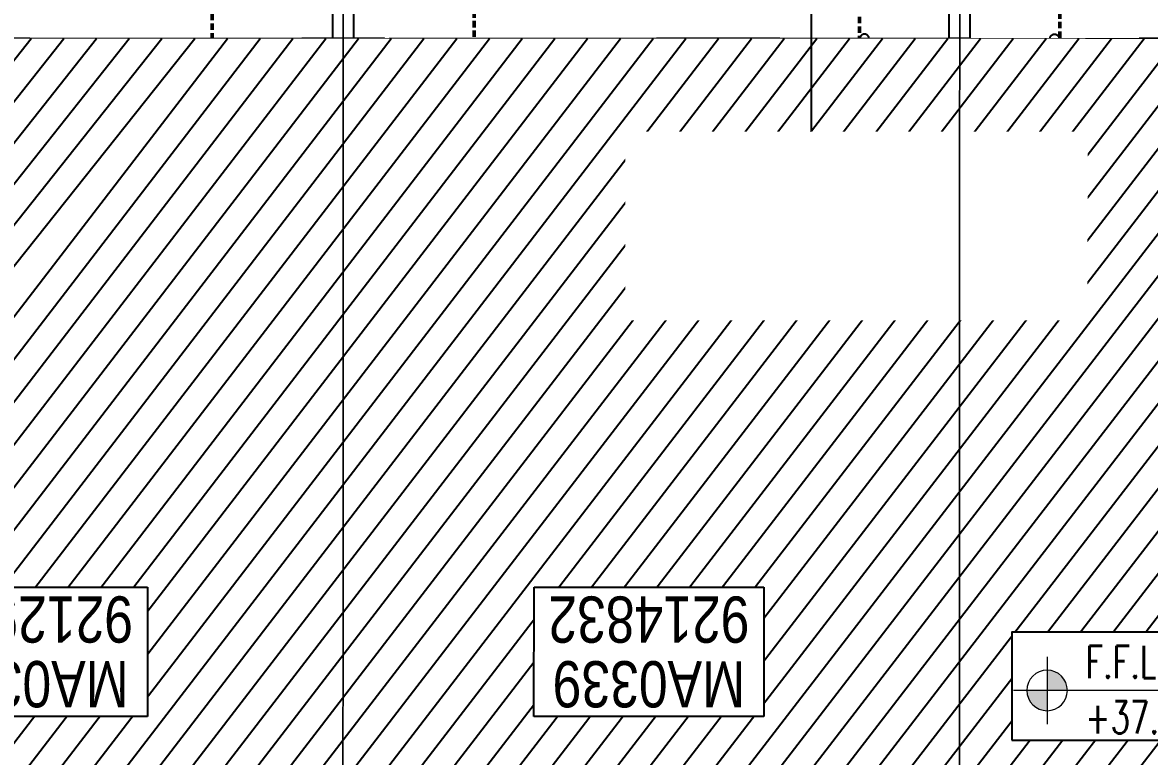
# Model space of a CAD drawing. Header units: centimetres. Extents: x -6122352 to 7132207, y -1694241 to 1947892.
# Drawn here: x 219305 to 230274, y -96977 to -89833 of the extents above; entities that cross this region are included whole.
import ezdxf
from ezdxf.xclip import XClip

# ---------------------------------------------------------------- set-up
doc = ezdxf.new("R2010")
doc.units = ezdxf.units.CM
doc.header["$MEASUREMENT"] = 0
doc.header["$XCLIPFRAME"] = 2
for name, pattern in [('DASHED2', [0.375, 0.25, -0.125]), ('XR-AR-MID-SETTING OUT FOR MASTER$0$23585-XR-AR-MID-GROUND FLOOR$0$23261-XR-AR-SI-GF$0$HIDDEN', [0.375, 0.25, -0.125]), ('XR-AR-MID-SETTING OUT FOR MASTER$0$23585-XR-AR-MID-GROUND FLOOR$0$945-4P-1-101-GROUND FLOOR PLAN$0$XR-MIDDLE-GROUND FLOOR PLAN$0$HIDDEN', [9.524999999999999, 6.35, -3.175]), ('XR-AR-MID-SETTING OUT FOR MASTER$0$23585-XR-AR-MID-GROUND FLOOR$0$945-4P-1-101-GROUND FLOOR PLAN$0$XR-MIDDLE-GROUND FLOOR PLAN$0$HIDDEN2', [0.1875, 0.125, -0.0625])]:
    doc.linetypes.add(name, pattern=pattern)
for name, color, linetype in [('00-MI-DIM', 7, 'Continuous'), ('@MI-REF LAYER', 7, 'Continuous'), ('B_TH_6', 7, 'Continuous'), ('XR-AR-MID-SETTING OUT FOR MASTER$0$23585-XR-AR-MID-GROUND FLOOR$0$A-Flor-Strs', 1, 'Continuous'), ('XR-AR-MID-SETTING OUT FOR MASTER$0$23585-XR-AR-MID-GROUND FLOOR$0$GS-HATCH-FLOOR TILE', 251, 'Continuous'), ('Xref group 33-41$0$S-LEVELS', 2, 'Continuous'), ('Xref group 33-41$0$TYPICAL NEW PROFILE', 3, 'Continuous')]:
    doc.layers.add(name, color=color, linetype=linetype)
doc.layers.add('08-Compound Wall-4', color=7, linetype='Continuous', lineweight=25, true_color=0xff4405)
for name, color, linetype, lineweight in [('23585-XR-AR-DAMAC PLOT LIMITS$0$1-Mid units', 41, 'Continuous', 5), ('@ Foundations', 4, 'DASHED2', 50), ('A-ANNO-TEXT', 3, 'Continuous', 25), ('XR-AR-MID-SETTING OUT FOR MASTER$0$23585-XR-AR-MID-GROUND FLOOR$0$$A-GLAZ-WNDO', 232, 'Continuous', 9), ('XR-AR-MID-SETTING OUT FOR MASTER$0$23585-XR-AR-MID-GROUND FLOOR$0$$A-WALL', 1, 'Continuous', 5), ('XR-AR-MID-SETTING OUT FOR MASTER$0$23585-XR-AR-MID-GROUND FLOOR$0$A-DOOR', 31, 'Continuous', 5), ('XR-AR-MID-SETTING OUT FOR MASTER$0$23585-XR-AR-MID-GROUND FLOOR$0$A-DOOR-FULL', 1, 'Continuous', 9), ('XR-AR-MID-SETTING OUT FOR MASTER$0$23585-XR-AR-MID-GROUND FLOOR$0$A-EQUP-KITN-PLAN', 202, 'Continuous', 9), ('XR-AR-MID-SETTING OUT FOR MASTER$0$23585-XR-AR-MID-GROUND FLOOR$0$A-FLOR-OVHD', 9, 'XR-AR-MID-SETTING OUT FOR MASTER$0$23585-XR-AR-MID-GROUND FLOOR$0$23261-XR-AR-SI-GF$0$HIDDEN', 15), ('XR-AR-MID-SETTING OUT FOR MASTER$0$23585-XR-AR-MID-GROUND FLOOR$0$A-FLOR-PATT', 8, 'Continuous', 5), ('XR-AR-MID-SETTING OUT FOR MASTER$0$23585-XR-AR-MID-GROUND FLOOR$0$A-GLAZ-SILL', 8, 'Continuous', 5), ('XR-AR-MID-SETTING OUT FOR MASTER$0$23585-XR-AR-MID-GROUND FLOOR$0$A-GLAZ-WNDO', 232, 'Continuous', 9), ('XR-AR-MID-SETTING OUT FOR MASTER$0$23585-XR-AR-MID-GROUND FLOOR$0$A-WALL', 7, 'Continuous', 30), ('XR-AR-MID-SETTING OUT FOR MASTER$0$23585-XR-AR-MID-GROUND FLOOR$0$A-WALL-FNSH', 9, 'Continuous', 5), ('XR-AR-MID-SETTING OUT FOR MASTER$0$23585-XR-AR-MID-GROUND FLOOR$0$S-COLS', 51, 'Continuous', 40), ('Xref group 33-41$0$36-TAGLVL', 23, 'Continuous', 9)]:
    doc.layers.add(name, color=color, linetype=linetype, lineweight=lineweight)
doc.styles.add('Xref group 33-41$0$DLT_TEXT', font='romans.shx', dxfattribs={"width": 0.7})
doc.styles.add('Xref group 33-41$0$Overall SOP Plan$0$LAC-609-NG10-1-XREF-GRID-125SC$0$GRID-DIM-NO', font='arial.ttf', dxfattribs={"width": 0.8})

# ---------------------------------------------------------------- blocks, each defined once
blk = doc.blocks.new('23585-XR-AR-DAMAC PLOT LIMITS')
at = {"layer": '23585-XR-AR-DAMAC PLOT LIMITS$0$1-Mid units', "color": 251, "true_color": 0x636466}
for points in [[(496625.9880999997, 2768992.0151), (496608.2928999998, 2769008.228700001), (496612.3463000003, 2769012.6525), (496630.0415000003, 2768996.4387)], [(496621.9345000004, 2768987.5913), (496604.2395000001, 2769003.8049), (496608.2928999998, 2769008.228700001), (496625.9880999997, 2768992.0151)], [(496617.8810999999, 2768983.1675), (496600.1860999996, 2768999.381100001), (496604.2395000001, 2769003.8049), (496621.9345000004, 2768987.5913)]]:
    blk.add_lwpolyline(points, close=True, dxfattribs=at)
blk = doc.blocks.new('A$Cf093b529')
at = {"layer": 'A-ANNO-TEXT'}
blk.add_blockref('23585-XR-AR-DAMAC PLOT LIMITS', (-495391.9901121984, -2768603.441896566), dxfattribs=at)
blk = doc.blocks.new('XR-AR-MID-SETTING OUT FOR MASTER$0$23585-XR-AR-MID-GROUND FLOOR$0$945-4P-1-101-GROUND FLOOR PLAN$0$XR-MIDDLE-CAR PARK HATCH')
at = {"layer": 'XR-AR-MID-SETTING OUT FOR MASTER$0$23585-XR-AR-MID-GROUND FLOOR$0$A-FLOR-PATT'}
blk.add_lwpolyline([(9250.002853021142, 100.0129149327577), (9249.99679574091, 5500.000000009181), (15050.00005108526, 5502.664669244065), (15050.00005108526, 100.450321876061)], close=True, dxfattribs=at)
blk = doc.blocks.new('*U1930')
for points in [[(91, -5.684341886080801e-14), (41, -5.684341886080801e-14), (41, 1021), (91, 1021)], [(0, 0), (38, -5.684341886080801e-14), (38, -50), (50, -50), (50, -122.2246979483663), (0, -122.2246979483663)], [(1100, 2.842170943040401e-14), (1062, -2.842170943040401e-14), (1062, -49.99999999999997), (1050, -49.99999999999997), (1050, -122.2246979483662), (1100, -122.2246979483662)]]:
    blk.add_lwpolyline(points, close=True)
at = {"color": 8, "linetype": 'XR-AR-MID-SETTING OUT FOR MASTER$0$23585-XR-AR-MID-GROUND FLOOR$0$945-4P-1-101-GROUND FLOOR PLAN$0$XR-MIDDLE-GROUND FLOOR PLAN$0$HIDDEN2'}
blk.add_arc((41, -5.684341886080801e-14), 1021, 1.594950045944486e-15, 90, dxfattribs=at)
at = {"layer": 'XR-AR-MID-SETTING OUT FOR MASTER$0$23585-XR-AR-MID-GROUND FLOOR$0$A-GLAZ-SILL', "linetype": 'XR-AR-MID-SETTING OUT FOR MASTER$0$23585-XR-AR-MID-GROUND FLOOR$0$945-4P-1-101-GROUND FLOOR PLAN$0$XR-MIDDLE-GROUND FLOOR PLAN$0$HIDDEN2', "ltscale": 3}
blk.add_lwpolyline([(0, 0), (1100, 0), (1100, -122.2246979483662), (0, -122.2246979483662)], close=True, dxfattribs=at)
blk = doc.blocks.new('*U27')
for points in [[(91, -5.684341886080801e-14), (41, -5.684341886080801e-14), (41, 1021), (91, 1021)], [(0, 0), (38, -5.684341886080801e-14), (38, -50), (50, -50), (50, -249.9999019090924), (0, -249.9999019090924)], [(1100, 2.842170943040401e-14), (1062, -2.842170943040401e-14), (1062, -49.99999999999997), (1050, -49.99999999999997), (1050, -249.9999019090924), (1100, -249.9999019090924)]]:
    blk.add_lwpolyline(points, close=True)
at = {"color": 8, "linetype": 'XR-AR-MID-SETTING OUT FOR MASTER$0$23585-XR-AR-MID-GROUND FLOOR$0$945-4P-1-101-GROUND FLOOR PLAN$0$XR-MIDDLE-GROUND FLOOR PLAN$0$HIDDEN2'}
blk.add_arc((41, -5.684341886080801e-14), 1021, 1.594950045944486e-15, 90, dxfattribs=at)
at = {"layer": 'XR-AR-MID-SETTING OUT FOR MASTER$0$23585-XR-AR-MID-GROUND FLOOR$0$A-GLAZ-SILL', "linetype": 'XR-AR-MID-SETTING OUT FOR MASTER$0$23585-XR-AR-MID-GROUND FLOOR$0$945-4P-1-101-GROUND FLOOR PLAN$0$XR-MIDDLE-GROUND FLOOR PLAN$0$HIDDEN2', "ltscale": 3}
blk.add_lwpolyline([(0, 0), (1100, 0), (1100, -249.9999019090924), (0, -249.9999019090924)], close=True, dxfattribs=at)
blk = doc.blocks.new('XR-AR-MID-SETTING OUT FOR MASTER$0$23585-XR-AR-MID-GROUND FLOOR$0$945-4P-1-101-GROUND FLOOR PLAN$0$XR-MIDDLE-GROUND FLOOR PLAN$0$A$C69996ABC')
at = {"layer": 'XR-AR-MID-SETTING OUT FOR MASTER$0$23585-XR-AR-MID-GROUND FLOOR$0$A-FLOR-OVHD', "linetype": 'XR-AR-MID-SETTING OUT FOR MASTER$0$23585-XR-AR-MID-GROUND FLOOR$0$945-4P-1-101-GROUND FLOOR PLAN$0$XR-MIDDLE-GROUND FLOOR PLAN$0$HIDDEN2', "ltscale": 5}
for p, q in [((-1.567610912189821e-07, 0.8999993633871721), (0.09999984323878941, 0.8999992964713464)), ((-1.567610912189821e-07, 0.8999993633871721), (-1.567612066821766e-07, -6.366128229018386e-07)), ((-1.567612066821766e-07, -6.366128229018386e-07), (0.09999984323878763, -7.035294533608294e-07))]:
    blk.add_line(p, q, dxfattribs=at)
blk.add_lwpolyline([(0.09999984323878763, 0.8499993633871732), (0.2499998432387915, 0.4499993633871799), (0.1000013713221097, 0.04999936338717248)], dxfattribs=at)
at = {"layer": 'XR-AR-MID-SETTING OUT FOR MASTER$0$23585-XR-AR-MID-GROUND FLOOR$0$A-GLAZ-WNDO'}
for p, q in [((0.09999984323878763, 0.8499993633871732), (0.09999984323878763, 0.8999993633871703)), ((0.09999984323878941, 0.8999993633871721), (0.09999984323878763, -6.366128264545523e-07)), ((0.2499998432387809, 0.8999993633871703), (0.2499998432387809, 0.8499993633871732)), ((0.2499998432387809, 0.8499993633871732), (0.09999984323878763, 0.8499993633871732)), ((0.2499998432387809, 0.8499993633871732), (0.2499998432387809, 0.04999936338717248)), ((0.09999984323878763, -6.366128246781955e-07), (0.09999984323878763, 0.04999936338717248)), ((0.09999984323878763, 0.04999936338717248), (0.2499998432387809, 0.04999936338717248)), ((0.249999843238875, -6.366128388890502e-07), (0.249999843238875, 0.04999936338715827))]:
    blk.add_line(p, q, dxfattribs=at)
for points in [[(0.2499986387444419, 0.8999993968456259), (0.0999998435430971, 0.8999992964713464)], [(0.09999984323878763, -7.035294533608294e-07), (0.2499998432388448, -6.366128317836228e-07)]]:
    blk.add_lwpolyline(points, dxfattribs=at)
blk.add_lwpolyline([(0.2499998432387951, 0.8499993633871732), (0.2499998432387933, 0.04999936338717248), (0.1999998432387962, 0.04999936338717248), (0.1999998432387962, 0.8499993633871732)], close=True, dxfattribs=at)
blk = doc.blocks.new('XR-AR-MID-SETTING OUT FOR MASTER$0$23585-XR-AR-MID-GROUND FLOOR$0$945-4P-1-101-GROUND FLOOR PLAN$0$XR-MIDDLE-GROUND FLOOR PLAN$0$A$C70344426')
at = {"layer": 'XR-AR-MID-SETTING OUT FOR MASTER$0$23585-XR-AR-MID-GROUND FLOOR$0$A-GLAZ-SILL'}
blk.add_line((0.2499999770719823, 2.649999396845162), (0.2499999770722034, -6.03154830969288e-07), dxfattribs=at)
at = {"layer": 'XR-AR-MID-SETTING OUT FOR MASTER$0$23585-XR-AR-MID-GROUND FLOOR$0$A-GLAZ-WNDO'}
for p, q in [((-2.292779743839901e-08, 2.649999396845162), (-2.292779743839901e-08, 2.599999396845165)), ((-2.292779743839901e-08, 2.649999396845162), (0.2499999770719823, 2.649999396845162)), ((0.14999997707221, 2.599999396845165), (0.14999997707221, 2.649999396845162)), ((-2.292779743839901e-08, 2.599999396845165), (0.14999997707221, 2.599999396845165)), ((0.14999997707221, 2.599999396845165), (0.1499999770722091, -6.031548327456449e-07)), ((-2.29277832275443e-08, 1.799999396845166), (-2.29277832275443e-08, 1.749999396845167)), ((0.14999997707221, 1.799999396845166), (-2.29277832275443e-08, 1.799999396845166)), ((0.14999997707221, 1.749999396845167), (0.14999997707221, 1.799999396845166)), ((-2.29277832275443e-08, 1.749999396845167), (0.14999997707221, 1.749999396845167)), ((-2.29277832275443e-08, 0.8999993968451641), (-2.292778233936588e-08, 0.8499993968451669)), ((0.14999997707221, 0.8999993968451641), (-2.29277832275443e-08, 0.8999993968451641)), ((0.14999997707221, 0.8499993968451669), (0.14999997707221, 0.8999993968451641)), ((-2.292778233936588e-08, 0.8499993968451669), (0.14999997707221, 0.8499993968451669)), ((-2.292778233936588e-08, 0.8499993968451669), (-2.292778233936588e-08, 0.04999939684516619)), ((0.1499999770722091, 0.04999939684516619), (-2.292778233936588e-08, 0.04999939684516619)), ((-2.29278782626352e-08, -6.031548451801427e-07), (-2.29278782626352e-08, 0.04999939684515198)), ((0.1499999770722091, -6.03154830969288e-07), (0.1499999770722091, 0.04999939684516619)), ((0.2499999770722034, -6.03154830969288e-07), (-2.292778233936588e-08, -6.03154830969288e-07))]:
    blk.add_line(p, q, dxfattribs=at)
blk.add_lwpolyline([(0.04999997707220061, 1.799999396845166), (0.04999997707219972, 2.599999396845165), (-2.292779743839901e-08, 2.599999396845165), (-2.292779566204217e-08, 0.8999993968451641), (0.0499999770722015, 0.8999993968451641), (0.04999997707220061, 1.749999396845167)], dxfattribs=at)
blk.add_lwpolyline([(-2.292779566204217e-08, 0.8499993968451669), (-2.292779655022059e-08, 0.04999939684516619), (0.04999997707220061, 0.04999939684516619), (0.0499999770722015, 0.8499993968451669)], close=True, dxfattribs=at)
blk = doc.blocks.new('*U28')
for points in [[(0, 69.99999979828543), (38, 69.99999979828549), (38, 119.9999997982854), (50, 119.9999997982854), (50, 179.9999998655237), (0, 179.9999998655237)], [(1100, 69.9999997982854), (1062, 69.99999979828546), (1062, 119.9999997982854), (1050, 119.9999997982854), (1050, 179.9999998655236), (1100, 179.9999998655236)], [(91, 69.99999979828549), (41, 69.99999979828549), (41, -951.0000002017147), (91, -951.0000002017147)]]:
    blk.add_lwpolyline(points, close=True)
at = {"color": 8, "linetype": 'XR-AR-MID-SETTING OUT FOR MASTER$0$23585-XR-AR-MID-GROUND FLOOR$0$945-4P-1-101-GROUND FLOOR PLAN$0$XR-MIDDLE-GROUND FLOOR PLAN$0$HIDDEN2'}
blk.add_arc((41, 69.99999979828549), 1021, 270, 0, dxfattribs=at)
at = {"layer": 'XR-AR-MID-SETTING OUT FOR MASTER$0$23585-XR-AR-MID-GROUND FLOOR$0$A-GLAZ-SILL', "linetype": 'XR-AR-MID-SETTING OUT FOR MASTER$0$23585-XR-AR-MID-GROUND FLOOR$0$945-4P-1-101-GROUND FLOOR PLAN$0$XR-MIDDLE-GROUND FLOOR PLAN$0$HIDDEN2', "ltscale": 3}
blk.add_lwpolyline([(0, 69.99999979828543), (1100, 69.99999979828543), (1100, 179.9999998655236), (0, 179.9999998655236)], close=True, dxfattribs=at)
blk = doc.blocks.new('XR-AR-MID-SETTING OUT FOR MASTER$0$23585-XR-AR-MID-GROUND FLOOR$0$945-4P-1-101-GROUND FLOOR PLAN$0$XR-MIDDLE-GROUND FLOOR PLAN$0$A$C2DB306E2')
at = {"layer": 'XR-AR-MID-SETTING OUT FOR MASTER$0$23585-XR-AR-MID-GROUND FLOOR$0$A-DOOR-FULL'}
for p, q in [((0.1500002073711251, 1.24999990754791), (0.05000020737113076, 1.24999990754791)), ((0.05000020737113076, 1.24999990754791), (0.05000020737113076, 1.199999907547909)), ((0.1500002073711251, 1.199999907547909), (0.1500002073711251, 1.24999990754791)), ((0.05000020737113076, 1.199999907547909), (0.1500002073711251, 1.199999907547909)), ((2.073711318217875e-07, 0.7999999075479082), (2.073711318217875e-07, -9.245209264818754e-08)), ((2.073711318217875e-07, 0.7999999075479082), (0.04000020737113097, 0.7999999075479082)), ((0.04000020737113097, 0.7999999075479082), (0.04000020737113452, -9.245209264818754e-08)), ((0.05000020737113253, 0.3499999075479089), (0.05000020737113253, 0.3999999075479096)), ((0.05000020737113253, 0.3999999075479096), (0.1500002073711322, 0.399999907547908)), ((0.1500002073711322, 0.3499999075479073), (0.05000020737113253, 0.3499999075479089)), ((0.1500002073711322, 0.399999907547908), (0.1500002073711322, 0.3499999075479073)), ((2.073711318217875e-07, -9.245209264818754e-08), (0.04000020737113452, -9.245209264818754e-08))]:
    blk.add_line(p, q, dxfattribs=at)
at = {"layer": 'XR-AR-MID-SETTING OUT FOR MASTER$0$23585-XR-AR-MID-GROUND FLOOR$0$A-GLAZ-SILL', "linetype": 'XR-AR-MID-SETTING OUT FOR MASTER$0$23585-XR-AR-MID-GROUND FLOOR$0$945-4P-1-101-GROUND FLOOR PLAN$0$XR-MIDDLE-GROUND FLOOR PLAN$0$HIDDEN2', "ltscale": 3}
for p, q in [((0.05000020737113076, 1.199999907547909), (0.05000020737113431, 0.399999907547908)), ((0.1500002073711251, 1.199999907547909), (0.1500002073711304, 0.3999999075479083))]:
    blk.add_line(p, q, dxfattribs=at)
blk = doc.blocks.new('XR-AR-MID-SETTING OUT FOR MASTER$0$23585-XR-AR-MID-GROUND FLOOR$0$945-4P-1-101-GROUND FLOOR PLAN$0$XR-MIDDLE-GROUND FLOOR PLAN$0$WRFWF')
at = {"layer": 'XR-AR-MID-SETTING OUT FOR MASTER$0$23585-XR-AR-MID-GROUND FLOOR$0$A-FLOR-OVHD', "linetype": 'XR-AR-MID-SETTING OUT FOR MASTER$0$23585-XR-AR-MID-GROUND FLOOR$0$945-4P-1-101-GROUND FLOOR PLAN$0$XR-MIDDLE-GROUND FLOOR PLAN$0$HIDDEN', "ltscale": 0.1}
for p, q in [((9250.00889430586, 14089.9999996908), (9250.008894346622, 9909.449274283641)), ((10350.00889432596, 14089.44927426482), (9250.008894305867, 14089.44927426484)), ((10350.00889432159, 13809.44927426483), (9250.008894308598, 13809.44927426484)), ((10350.00889431722, 13529.44927426483), (9250.008894311328, 13529.44927426484)), ((10350.00889431286, 13249.44927426483), (9250.008894314058, 13249.44927426484)), ((10350.00889431286, 12969.44927426484), (9250.008894314054, 12969.44927426485)), ((10350.00889431285, 12689.44927426484), (9250.00889431405, 12689.44927426486)), ((10350.00889431285, 12409.44927426485), (9250.008894314047, 12409.44927426486)), ((10350.00889431284, 12129.44927426485), (9250.008894314044, 12129.44927426487)), ((10350.00889431284, 11849.44927426486), (9250.00889431404, 11849.44927426487)), ((10350.00889431284, 11569.44927426486), (9250.008894314036, 11569.44927426488)), ((10350.00889431283, 11289.44927426487), (9250.00889431403, 11289.44927426488)), ((10350.00889431283, 11009.44927426487), (9250.008894314027, 11009.44927426489)), ((10350.00889432794, 11009.4492742833), (10350.00889432794, 9909.449274272882)), ((10350.00889432794, 9909.449274272882), (9250.008894346622, 9909.449274283641))]:
    blk.add_line(p, q, dxfattribs=at)
blk.add_lwpolyline([(10350.00889430916, 14369.99999969173), (10350.00889431698, 11009.4492742833)], dxfattribs=at)
blk = doc.blocks.new('*U26')
at = {"color": 0, "linetype": 'ByBlock'}
blk.add_line((0, 300.373844656252), (0, 0), dxfattribs=at)
at = {"color": 0, "linetype": 'ByBlock', "const_width": 15.00000006679886}
blk.add_lwpolyline([(194.8557167125982, 187.8738441410269), (0, 300.373844656252), (-194.8557167125982, 187.8738441410269)], dxfattribs=at)
blk.add_circle((0, 0), 45.00000020605512)
blk = doc.blocks.new('XR-AR-MID-SETTING OUT FOR MASTER$0$23585-XR-AR-MID-GROUND FLOOR$0$A$C08698786')
at = {"layer": 'XR-AR-MID-SETTING OUT FOR MASTER$0$23585-XR-AR-MID-GROUND FLOOR$0$S-COLS', "color": 252, "lineweight": 30}
for points in [[(5900.001027584076, 11147.2902572155), (5900.001027584076, 9747.290257692337), (6100.001027584076, 9747.290257453918), (6100.001027584076, 11147.29025769234)], [(-100.029412984848, 9156.81441116333), (-100.029412984848, 7756.814410686493), (99.97058701515198, 7756.81441116333), (99.97058701515198, 9156.814410686493)], [(-99.99135446548462, 6699.998335123062), (-99.99135446548462, 5499.998335123062), (100.0086455345154, 5499.998334884644), (100.0086455345154, 6699.998334646225)], [(5900.001601219177, 6500), (5900.001601219177, 5499.999999523163), (6100.001601219177, 5500), (6100.001601219177, 6499.999999523163)]]:
    blk.add_lwpolyline(points, close=True, dxfattribs=at)
blk = doc.blocks.new('XR-AR-MID-SETTING OUT FOR MASTER')
at = {"layer": 'XR-AR-MID-SETTING OUT FOR MASTER$0$23585-XR-AR-MID-GROUND FLOOR$0$A-EQUP-KITN-PLAN', "color": 8}
for p, q in [((5300.027079373598, 12102.66431617737), (5300.028238087893, 14252.66031217575)), ((4404.893656820059, 11502.66881656647), (4404.895194619894, 12102.66970968246)), ((4404.895194619894, 12102.66970968246), (5300.027079373598, 12102.66431617737))]:
    blk.add_line(p, q, dxfattribs=at)
at = {"layer": 'XR-AR-MID-SETTING OUT FOR MASTER$0$23585-XR-AR-MID-GROUND FLOOR$0$A-FLOR-OVHD', "color": 8, "linetype": 'XR-AR-MID-SETTING OUT FOR MASTER$0$23585-XR-AR-MID-GROUND FLOOR$0$23261-XR-AR-SI-GF$0$HIDDEN', "ltscale": 5}
for p, q in [((5579.946963220835, 12102.66686105728), (5579.94848254323, 14852.65977716446)), ((3400.046698898077, 14152.65701627731), (3400.011432737112, 12202.66620731354)), ((3500.053779155016, 12202.66576147079), (3500.053778856993, 14152.65753126144)), ((5400.002383977175, 12002.66818761826), (5900.001078754663, 11502.66702699661)), ((5900.010024100542, 12002.66746664047), (5400.002384632826, 11502.66700839996))]:
    blk.add_line(p, q, dxfattribs=at)
blk.add_lwpolyline([(2749.981962949038, 12002.63648319244), (3249.976088136435, 12002.63648366928), (3249.976087421179, 11502.65313434601), (2749.981963723898, 11502.65313434601)], close=True, dxfattribs=at)
for points in [[(2749.981962949038, 12002.63648319244), (3249.976087421179, 11502.65313434601)], [(2749.981963723898, 11502.65313434601), (3249.976088136435, 12002.63648366928)]]:
    blk.add_lwpolyline(points, dxfattribs=at)
at = {"layer": 'XR-AR-MID-SETTING OUT FOR MASTER$0$23585-XR-AR-MID-GROUND FLOOR$0$A-Flor-Strs', "color": 8}
for p, q in [((5900.008223325014, 5802.664086818695), (4249.995741575956, 5802.666512012482)), ((5900.008222848177, 5502.664668560028), (4249.999916404486, 5502.666511535645))]:
    blk.add_line(p, q, dxfattribs=at)
at = {"layer": 'XR-AR-MID-SETTING OUT FOR MASTER$0$23585-XR-AR-MID-GROUND FLOOR$0$A-WALL', "color": 8}
for points in [[(99.99999931454659, 19472.65428209305), (-99.99999925494194, 19472.65428256989), (-99.998236566782, 5500.00000667572), (100.0017631351948, 5500.000006198883), (99.9995484650135, 8850.141927242279), (1100.048611491919, 8850.10940027237), (1100.048611015081, 8950.109399795532), (100.03925588727, 8950.072475910187), (100.0088088810444, 10949.9982419014), (2099.951952844858, 10949.99824142456), (2099.998660355806, 9950.143901348114), (2199.988806992769, 9950.143900871277), (2200.057162195444, 11149.97698402405), (2100.075846284628, 11149.97698354721), (2100.039519578218, 11049.97698402405), (100.0088088810444, 11049.99824142456)], [(5899.999999791384, 19472.65428161621), (6099.999999731779, 19472.65428209305), (6100.001724034548, 5500.167464256287), (5900.001724511385, 5500.167624473572), (5900.00086197257, 14852.65960931778), (5500.076263397932, 14852.66031265259), (5500.0762629807, 14952.66031169891), (5900.000431150198, 14952.65961027145)], [(2200.013650625944, 13652.63605213165), (2200.017217665911, 13652.6360502243), (2200.024336546659, 13852.63604974747), (1199.974533885717, 13852.65850543976), (1199.974534541368, 13752.66171360016), (1850.013650208712, 13752.64729642868), (1850.013650685549, 13102.64278697968), (2100.128742069006, 13102.63829755783), (2100.128742545843, 12652.63829708099), (1949.986809521914, 12652.64009141922), (1949.9868093431, 12552.35255002975), (2100.055755704641, 12552.35255050659), (2100.016017049551, 12049.97720527649), (2199.959899276495, 12049.97720527649), (2199.999632865191, 13202.6360502243), (2050.003180772066, 13202.63829612732), (2050.012347489595, 13652.63829517365), (2200.019845813513, 13652.63604927063)], [(3400.011432737112, 12202.66620731354), (3500.05377843976, 12202.66548633575), (3500.054259866476, 11502.6662735939), (4400.00315502286, 11502.6662735939), (4400.003322631121, 11252.66687631607), (3650.009347468615, 11252.66637420654), (3650.00999417901, 11027.59896087646), (3399.999906569719, 11027.60113668442)], [(4249.99788531661, 5499.997992992401), (3049.999798089266, 5499.998546600342), (3049.999915927649, 5749.998607635498), (4000.1953599751, 5749.998309612274), (4000.194991916418, 8849.999089241028), (3300.031373769045, 8849.999089241028), (3300.03137382865, 8950.028236865997), (3399.980282574892, 8950.188519954681), (3400.07691988349, 9927.598960876465), (3649.996516317129, 9927.59895992279), (3650.010299950838, 9100.016639709473), (4249.999546438456, 9099.986570835114)], [(2100.104106515646, 8950.142809391022), (2099.943570882082, 9050.155592918396), (2199.988806694746, 9050.153767585754), (2199.989685982466, 8950.146322250366), (2300.031373292208, 8950.151598453522), (2300.031373888254, 8850.08178806305), (2000.048611432314, 8850.14280796051), (2000.048610955477, 8950.14280796051)], [(99.9999164044857, 5750.000005722046), (399.9999158680439, 5750.00000667572), (399.9998005926609, 5499.999855995178), (99.99991658329964, 5500.000007152557)]]:
    blk.add_lwpolyline(points, close=True, dxfattribs=at)
for points in [[(5700.000849276781, 12002.66818761826), (5900.010024160147, 12002.66818761826), (5900.010264188051, 12102.67056417465), (5300.001914769411, 12102.66581106186), (5300.002845078707, 11502.66761207581), (5300.003155499697, 11502.66747426987), (5300.003322392702, 11252.66747808456), (5900.008223563433, 11252.66787910461), (5900.008823722601, 11502.66700792313), (5400.002380043268, 11502.66700792313), (5400.002380281687, 12002.66818714142), (5700.000849276781, 12002.66818761826)], [(2100.039519578218, 11049.97698402405), (2100.039519578218, 10949.99824142456)]]:
    blk.add_lwpolyline(points, dxfattribs=at)
at = {"layer": 'XR-AR-MID-SETTING OUT FOR MASTER$0$23585-XR-AR-MID-GROUND FLOOR$0$A-WALL-FNSH', "color": 8}
for points in [[(2080.02239587903, 10929.99824142456), (119.995479375124, 10929.99824142456), (119.9793129861355, 8972.785739421844), (1100.04861047864, 8972.787498474121), (1100.048610597849, 8952.787498474121)], [(2099.966006189585, 9949.988984107971), (2079.984055787325, 9949.990225315094), (2080.02239587903, 10929.99824142456)]]:
    blk.add_lwpolyline(points, dxfattribs=at)
at = {"layer": '08-Compound Wall-4', "ltscale": 100}
blk.add_blockref('XR-AR-MID-SETTING OUT FOR MASTER$0$23585-XR-AR-MID-GROUND FLOOR$0$945-4P-1-101-GROUND FLOOR PLAN$0$XR-MIDDLE-CAR PARK HATCH', (-9150.000085264444, 0.1875896453857422), dxfattribs=at)
at = {"layer": 'XR-AR-MID-SETTING OUT FOR MASTER$0$23585-XR-AR-MID-GROUND FLOOR$0$$A-GLAZ-WNDO', "color": 8}
for name, p, xscale, yscale, zscale, rotation in [('XR-AR-MID-SETTING OUT FOR MASTER$0$23585-XR-AR-MID-GROUND FLOOR$0$945-4P-1-101-GROUND FLOOR PLAN$0$XR-MIDDLE-GROUND FLOOR PLAN$0$A$C69996ABC', (5300.002552062273, 11252.66763496399), 1000.000000000049, 1000.000000000049, 1000.000000000049, 90), ('XR-AR-MID-SETTING OUT FOR MASTER$0$23585-XR-AR-MID-GROUND FLOOR$0$945-4P-1-101-GROUND FLOOR PLAN$0$XR-MIDDLE-GROUND FLOOR PLAN$0$A$C70344426', (400.0005185902119, 5499.999113082886), -1000.000000000001, 1000.000000000001, 1000.000000000001, 270)]:
    blk.add_blockref(name, p, dxfattribs=dict(at, xscale=xscale, yscale=yscale, zscale=zscale, rotation=rotation))
at = {"layer": 'XR-AR-MID-SETTING OUT FOR MASTER$0$23585-XR-AR-MID-GROUND FLOOR$0$$A-WALL', "color": 8}
blk.add_blockref('XR-AR-MID-SETTING OUT FOR MASTER$0$23585-XR-AR-MID-GROUND FLOOR$0$945-4P-1-101-GROUND FLOOR PLAN$0$XR-MIDDLE-GROUND FLOOR PLAN$0$WRFWF', (-9150.000085562468, -796.7907695770264), dxfattribs=at)
at = {"layer": 'XR-AR-MID-SETTING OUT FOR MASTER$0$23585-XR-AR-MID-GROUND FLOOR$0$A-DOOR', "color": 8, "xscale": -1000.000000000001, "yscale": 1000.000000000001, "zscale": 1000.000000000001, "rotation": 270}
blk.add_blockref('XR-AR-MID-SETTING OUT FOR MASTER$0$23585-XR-AR-MID-GROUND FLOOR$0$945-4P-1-101-GROUND FLOOR PLAN$0$XR-MIDDLE-GROUND FLOOR PLAN$0$A$C2DB306E2', (750.048703700304, 8800.109192848206), dxfattribs=at)
at = {"layer": 'XR-AR-MID-SETTING OUT FOR MASTER$0$23585-XR-AR-MID-GROUND FLOOR$0$A-DOOR-FULL', "color": 8, "xscale": 0.8181820445283869, "yscale": 0.8181820445283869, "zscale": 0.8181820445283869, "rotation": 90}
for p in [(2100.065477222204, 11149.97698354721), (2099.986753255129, 9050.14365196228)]:
    blk.add_blockref('*U1930', p, dxfattribs=at)
at = {"layer": 'XR-AR-MID-SETTING OUT FOR MASTER$0$23585-XR-AR-MID-GROUND FLOOR$0$A-DOOR-FULL', "color": 8, "rotation": 90}
blk.add_blockref('*U27', (3399.986430436373, 9927.598960399628), dxfattribs=at)
at = {"layer": 'XR-AR-MID-SETTING OUT FOR MASTER$0$23585-XR-AR-MID-GROUND FLOOR$0$A-DOOR-FULL', "color": 8, "xscale": -0.909090909090913, "yscale": 0.909090909090913, "zscale": 0.909090909090913}
blk.add_blockref('*U28', (3300.031373530626, 8786.391873836517), dxfattribs=at)
at = {"layer": 'XR-AR-MID-SETTING OUT FOR MASTER$0$23585-XR-AR-MID-GROUND FLOOR$0$A-Flor-Strs', "color": 8}
blk.add_blockref('*U26', (5075.001124709845, 5502.291454792023), dxfattribs=at)
at = {"layer": 'XR-AR-MID-SETTING OUT FOR MASTER$0$23585-XR-AR-MID-GROUND FLOOR$0$GS-HATCH-FLOOR TILE', "color": 8}
blk.add_blockref('XR-AR-MID-SETTING OUT FOR MASTER$0$23585-XR-AR-MID-GROUND FLOOR$0$A$C08698786', (-1.490116119384766e-07, 0), dxfattribs=at)
blk = doc.blocks.new('MID UNIT')
at = {"xscale": 0.001, "yscale": 0.001, "zscale": 0.001}
blk.add_blockref('XR-AR-MID-SETTING OUT FOR MASTER', (0, 0), dxfattribs=at)
blk = doc.blocks.new('TH_6')
at = {"xscale": -1}
blk.add_blockref('MID UNIT', (495826.3053798513, 2769163.996563952), dxfattribs=at)
for p in [(495814.3053798467, 2769163.996563952), (495826.3053798391, 2769163.996563952)]:
    blk.add_blockref('MID UNIT', p)
blk = doc.blocks.new('A$Ce2a03a74')
at = {"layer": 'B_TH_6', "xscale": 999.9914829579993, "yscale": 999.9914829579993, "zscale": 999.9914829579993}
blk.add_blockref('TH_6', (-495790404.5228079, -2769140733.343811), dxfattribs=at)
blk = doc.blocks.new('A$C4abd1289')
at = {"layer": '08-Compound Wall-4', "ltscale": 100}
for points in [[(0, 0), (200.0021820068359, 4.76837158203125e-07), (199.8981691896915, -4950.000262379646), (-0.1040131151676178, -4950.000261902809)], [(5999.999999701977, 4.76837158203125e-07), (6200.002182662487, -4.76837158203125e-07), (6199.898169249296, -4950.000262379646), (5999.895986706018, -4950.000261902809)]]:
    blk.add_lwpolyline(points, close=True, dxfattribs=at)
blk = doc.blocks.new('23585-XR-AR-MALDIVE-2$0$TH_6')
at = {"ltscale": 10, "xscale": 0.00100002623446598, "yscale": 0.00100002623446598, "zscale": 0.00100002623446598}
blk.add_blockref('A$Ce2a03a74', (495794.6272259735, 2769164.318430193), dxfattribs=at)
at = {"layer": '@ Foundations', "linetype": 'DASHED2', "ltscale": 0.25}
for points in [[(495819.1303812214, 2769173.169100353), (495821.4803812215, 2769173.169100353), (495821.4803812215, 2769176.119100354), (495819.1303812214, 2769176.119100354)], [(495825.0303812214, 2769168.882014167), (495827.5803812214, 2769168.882014167), (495827.5803812214, 2769173.982014167), (495825.0303812214, 2769173.982014167)], [(495819.3303812214, 2769168.721900354), (495821.2803812214, 2769168.721900354), (495821.2803812214, 2769171.271900353), (495819.3303812214, 2769171.271900353)]]:
    blk.add_lwpolyline(points, close=True, dxfattribs=at)
at = {"color": 10, "xscale": 0.001000007156229904, "yscale": 0.001000007156229904, "zscale": 0.001000007156229904}
for p in [(495820.205936506, 2769169.49682057), (495826.2059794584, 2769169.497544464)]:
    blk.add_blockref('A$C4abd1289', p, dxfattribs=at)
blk = doc.blocks.new('Xref group 33-41$0$LVL  ATTR')
at = {"color": 7}
blk.add_wipeout([(-0.33727806633866564, 0.38352486299273547), (1.8973092599409713, 0.38352486299273547), (1.8973092599409713, -0.45047952129880775), (-0.33727806633866564, -0.4504795212988073)], dxfattribs=at)
at = {"layer": 'Xref group 33-41$0$36-TAGLVL', "extrusion": (-4.888139810645865e-07, 1.406522031717416e-17, 0.9999999999998805)}
h = blk.add_hatch(color=252, dxfattribs=at)
h.paths.add_polyline_path([(-0.06536514837319736, 0.1562500046566129, 0.4142135623730951), (-0.2216151483731973, 4.656612873077392e-09), (-0.06536514837319736, 4.656612873077392e-09)])
h.paths.add_polyline_path([(0.09088485162680264, 4.656612873077392e-09), (-0.06536514837319736, 4.656612873077392e-09), (-0.06536514837319736, -0.1562499953433871, 0.4142135623730951)])
at = {"layer": 'Xref group 33-41$0$36-TAGLVL', "extrusion": (-4.888139810645865e-07, 1.406522031717408e-17, 0.9999999999998805)}
for p, q in [((-0.06536515014719235, -0.2604166821887048), (-0.06536515014719235, 0.2604166511446238)), ((1.351057254982072, -1.396983861923218e-08, 5.262988010916589e-07), (-0.3253053234689158, -1.396983861923218e-08, -1.018362459642307e-07))]:
    blk.add_line(p, q, dxfattribs=at)
blk.add_circle((-0.06536514830387681, -4.494034574497252e-25, 3.195139836529895e-08), 0.15625, dxfattribs=at)
at = {"layer": 'Xref group 33-41$0$S-LEVELS', "color": 1}
blk.add_lwpolyline([(-0.3372780663386656, 0.3835248629927364), (1.897309259940972, 0.3835248629927364), (1.897309259940972, -0.4504795212988069), (-0.3372780663386656, -0.4504795212988069)], close=True, dxfattribs=at)
at = {"layer": 'Xref group 33-41$0$TYPICAL NEW PROFILE', "color": 3, "style": 'Xref group 33-41$0$DLT_TEXT', "width": 0.7}
for tag, p in [('+0.00M', (0.2413431143818681, 0.067100426539497, -0.0001437184612911057)), ('S.S.L', (0.2413431143818681, -0.3452672204089993, -0.0001437184612911057))]:
    blk.add_attdef(tag, p, '', height=0.2500000000000001, dxfattribs=at)

msp = doc.modelspace()

# ---------------------------------------------------------------- block references
at = {"layer": '@MI-REF LAYER'}
ref = msp.add_blockref('23585-XR-AR-MALDIVE-2$0$TH_6', (496524268.6545767, 2768994320.830919), dxfattribs=dict(at, xscale=1000, yscale=1000, zscale=1000, rotation=179.990160682611))
XClip(ref).set_block_clipping_path([(495847.39542710176, 2769163.9966276083), (495847.39563282486, 2769187.926646854), (495838.3053825917, 2769187.89655067), (495832.3055219082, 2769187.896685781), (495826.30551932706, 2769187.89668578), (495820.3053769227, 2769187.8968332373), (495814.30551975453, 2769187.8969683493), (495808.3055171734, 2769187.896968348), (495802.30551234074, 2769187.896968346), (495793.35733161494, 2769187.9369333955), (495793.3580750036, 2769163.9970191354)])

# ---------------------------------------------------------------- next in the draw order: wipeouts: each hides what was drawn before it
at = {"color": 10}
msp.add_wipeout([(252571.64663500263, -104266.17502721732), (252574.04834374416, -89992.65161863879), (204273.0485455182, -89984.37403878986), (204271.86485556158, -104257.89816341558), (210520.58342802094, -104258.96917011886), (210520.83693717216, -103956.93275949376), (246321.72131545804, -103964.468763764), (246321.6697864763, -104265.10527748596), (252572.9458569591, -104266.19283814752)], dxfattribs=at).dxf.layer = '@MI-REF LAYER'

# ---------------------------------------------------------------- next in the draw order: hatches: boundary and pattern name
at = {"layer": '@MI-REF LAYER'}
h = msp.add_hatch(dxfattribs=at)
h.set_pattern_fill('ANSI31', color=256, scale=1999.999998458916, angle=-173.2772265783046)
h.set_pattern_definition([(231.7227734216954, (2377218874.4571, 1504033322.391405), (196.2556630601348, -154.8667640925874), [])])
h.paths.add_polyline_path([(204274.3530295136, -89984.27800821053), (204273.1173007907, -104257.803067239), (210521.8879095342, -104258.8902129964), (210522.1414211899, -103956.8376690091), (246323.0257991449, -103964.3736765072), (246322.9742676067, -104265.0263125887), (252572.9511160579, -104266.0975245901), (252575.3470508363, -89992.55653020798)])

# ---------------------------------------------------------------- next in the draw order: linework, layer by layer
at = {"layer": '@MI-REF LAYER', "linetype": 'DASHED2', "extrusion": (-1.185067552546086e-12, -6.924064904666737e-09, 1), "elevation": 20.83478382754884}
msp.add_lwpolyline([(226981.2989817837, -89249.4613944476), (226982.3121109271, -90905.15042130419)], dxfattribs=at)

# ---------------------------------------------------------------- next in the draw order: block references
at = {"layer": '@MI-REF LAYER', "color": 7}
ref = msp.add_blockref('Xref group 33-41$0$LVL  ATTR', (229359.7438782901, -96333.83069125848, 0.1813406031707793), dxfattribs=dict(at, xscale=-1261.776681587609, yscale=1261.776681587609, zscale=1261.776681587609, rotation=179.9885200496393))
ref.add_attrib('S.S.L', 'F.F.L (DMD)', (229651.4235602785, -96213.68317336607), dxfattribs={"layer": 'Xref group 33-41$0$TYPICAL NEW PROFILE', "color": 3, "height": 315.4441703969023, "rotation": 359.9885232393972, "style": 'Xref group 33-41$0$DLT_TEXT', "width": 0.7})
ref.add_attrib('+0.00M', '+37.17M ', (229648.6449218527, -96752.88461501843), dxfattribs={"layer": 'Xref group 33-41$0$TYPICAL NEW PROFILE', "color": 3, "height": 315.4441703969023, "rotation": 359.9885232393972, "style": 'Xref group 33-41$0$DLT_TEXT', "width": 0.7})

# ---------------------------------------------------------------- next in the draw order: texts
at = {"layer": '00-MI-DIM', "color": 7, "char_height": 450.0000000000002, "width": 2056.8768805703, "attachment_point": 1, "rotation": 179.98809218932573, "line_spacing_factor": 0.8394388776454546, "style": 'Xref group 33-41$0$Overall SOP Plan$0$LAC-609-NG10-1-XREF-GRID-125SC$0$GRID-DIM-NO', "bg_fill": 19, "box_fill_scale": 1.2, "bg_fill_color": 256, "bg_fill_transparency": 0}
for s, insert in [('\\pxqc;MA0338 9212975', (220429.7662330761, -96498.13703891913, -157.461039985285)), ('\\pxqc;MA0339 9214832', (226429.7709981783, -96499.04738815772, -157.461039985285))]:
    msp.add_mtext(s, dxfattribs=dict(at, insert=insert))

# ---------------------------------------------------------------- next in the draw order: wipeouts: each hides what was drawn before it
at = {"color": 10}
msp.add_wipeout([(225170.65850639192, -90893.71586377485), (229670.6584399357, -90894.4909594998), (229670.34216407733, -92730.70243797697), (225170.34223048875, -92729.9273422031), (225170.65850534046, -90893.71586419822)], dxfattribs=at).dxf.layer = '@MI-REF LAYER'

# ---------------------------------------------------------------- next in the draw order: linework, layer by layer
at = {"layer": '@MI-REF LAYER', "const_width": 5.000000000000002}
msp.add_lwpolyline([(252574.0425669921, -89992.65161748626), (204273.04854563, -89984.37309544587), (204271.8128169072, -104257.8981544743), (210520.58342569, -104258.9853002747), (210520.8369373458, -103956.9327562874), (246321.7213152614, -103964.4687637425), (246321.6697837625, -104265.1213998669), (252571.6466322137, -104266.1926118684)], close=True, dxfattribs=at)

# ---------------------------------------------------------------- next in the draw order: block references
at = {"layer": '@MI-REF LAYER', "xscale": 1000, "yscale": 1000, "zscale": 1000, "rotation": 312.4882903633292}
msp.add_blockref('A$Cf093b529', (-891608.7329339073, 539022.7201118186), dxfattribs=at)

doc.saveas('drawing.dxf')
